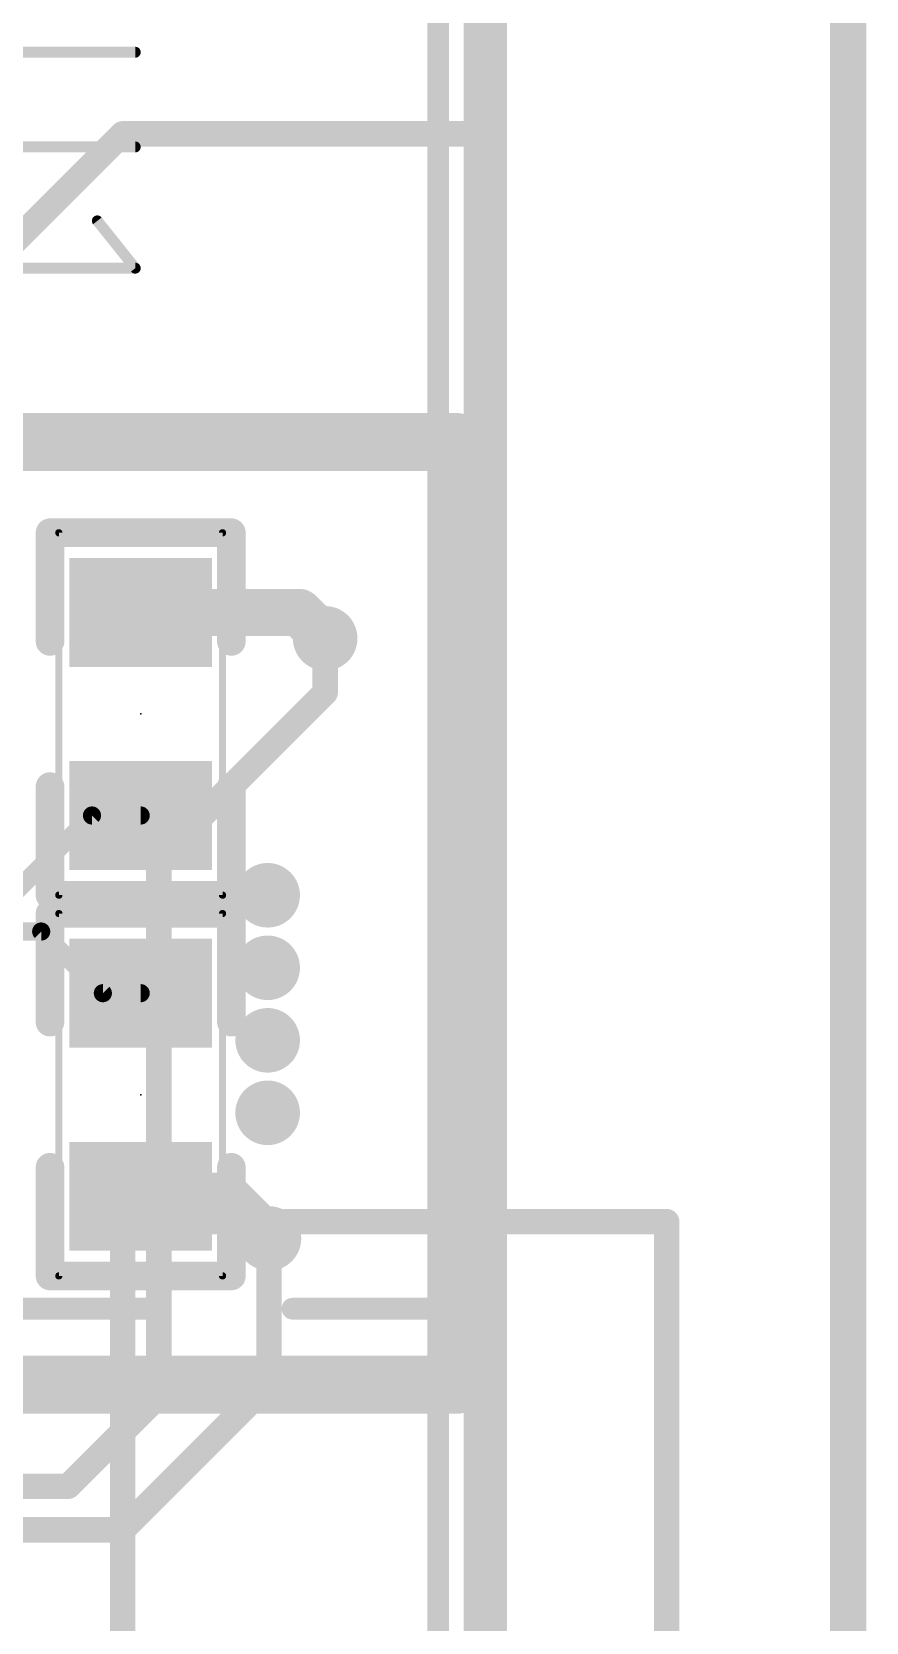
# Model space of a CAD drawing. Extents: x -5 to 103, y -6 to 58.
# Drawn here: x 97.15 to 103, y 20.05 to 31.19 of the extents above; entities that cross this region are included whole.
import ezdxf

# ---------------------------------------------------------------- set-up
doc = ezdxf.new("R2010")
doc.units = 0
for name, color, linetype in [('1', 12, 'CONTINUOUS'), ('16', 132, 'CONTINUOUS'), ('18', 110, 'CONTINUOUS'), ('20', 31, 'CONTINUOUS'), ('21', 40, 'CONTINUOUS'), ('23', 53, 'CONTINUOUS'), ('25', 40, 'CONTINUOUS'), ('39', 12, 'CONTINUOUS'), ('51', 254, 'CONTINUOUS')]:
    doc.layers.add(name, color=color, linetype=linetype)

# ---------------------------------------------------------------- blocks, each defined once
blk = doc.blocks.new('RECT')
blk.add_solid([(-0.5, -0.5), (0.5, -0.5), (-0.5, 0.5), (0.5, 0.5)])
blk = doc.blocks.new('ROUNDV')
at = {"const_width": 0.5}
blk.add_lwpolyline([(0, -0.25, 1), (0, 0.25, 1), (0, -0.25)], format="xyb", dxfattribs=at)

msp = doc.modelspace()

# ---------------------------------------------------------------- linework, layer by layer
at = {"layer": '1'}
for points, const_width in [([(102.87, -6.35), (102.87, 54.61)], 0.254), ([(100.1268, 28.321), (95.758, 28.321)], 0.4064), ([(100.1268, 21.717), (100.1268, 28.321)], 0.4064), ([(97.917, 27.1272), (99.0274, 27.1272)], 0.3302), ([(99.0274, 27.1272), (99.2088, 26.9458)], 0.3302), ([(97.5759, 25.7048), (97.0171, 25.146)], 0.127), ([(97.917, 25.7048), (97.5759, 25.7048)], 0.127), ([(93.853, 24.892), (97.2203, 24.892)], 0.127), ([(97.6521, 24.4602), (97.2203, 24.892)], 0.127), ([(97.6521, 24.4602), (97.917, 24.4602)], 0.127), ([(97.917, 23.0378), (98.5194, 23.0378)], 0.3302), ([(98.5194, 23.0378), (98.8151, 22.7421)], 0.3302), ([(97.79, 15.24), (97.79, 22.86)], 0.1778), ([(97.79, 22.86), (101.6, 22.86)], 0.1778), ([(101.6, 22.86), (101.6, 0)], 0.1778), ([(95.758, 21.717), (100.1268, 21.717)], 0.4064)]:
    msp.add_lwpolyline(points, dxfattribs=dict(at, const_width=const_width))
for points, const_width in [([(100.2284, 28.321, 1), (100.0252, 28.321)], 0.2032), ([(100.1268, 28.2194, 1), (100.1268, 28.4226)], 0.2032), ([(97.917, 27.2098, 1), (97.917, 27.0447)], 0.1651), ([(99.0858, 27.1856, 1), (98.969, 27.0688)], 0.1651), ([(99.0274, 27.0447, 1), (99.0274, 27.2098)], 0.1651), ([(99.1504, 26.8874, 1), (99.2672, 27.0042)], 0.1651), ([(97.5759, 25.7366, 1), (97.5759, 25.6731)], 0.0635), ([(97.5984, 25.6823, 1), (97.5534, 25.7273)], 0.0635), ([(97.917, 25.6731, 1), (97.917, 25.7366)], 0.0635), ([(97.2428, 24.9145, 1), (97.1978, 24.8695)], 0.0635), ([(97.2203, 24.8603, 1), (97.2203, 24.9237)], 0.0635), ([(97.6521, 24.4919, 1), (97.6521, 24.4285)], 0.0635), ([(97.6296, 24.4377, 1), (97.6746, 24.4827)], 0.0635), ([(97.917, 24.4285, 1), (97.917, 24.4919)], 0.0635), ([(97.917, 23.1204, 1), (97.917, 22.9552)], 0.1651), ([(98.5778, 23.0962, 1), (98.461, 22.9794)], 0.1651), ([(98.5194, 22.9552, 1), (98.5194, 23.1204)], 0.1651), ([(97.8345, 22.86, 1), (97.7456, 22.86)], 0.0889), ([(97.79, 22.9045, 1), (97.79, 22.8155)], 0.0889), ([(98.7567, 22.6837, 1), (98.8735, 22.8005)], 0.1651), ([(101.6445, 22.86, 1), (101.5556, 22.86)], 0.0889), ([(101.6, 22.8155, 1), (101.6, 22.9045)], 0.0889), ([(100.1268, 21.6154, 1), (100.1268, 21.8186)], 0.2032), ([(100.0252, 21.717, 1), (100.2284, 21.717)], 0.2032)]:
    msp.add_lwpolyline(points, format="xyb", dxfattribs=dict(at, const_width=const_width))
at = {"layer": '16'}
for points, const_width in [([(100.33, -1.27), (100.33, 46.99)], 0.3048), ([(97.79, 30.48), (96.52, 29.21)], 0.1778), ([(100.33, 30.48), (97.79, 30.48)], 0.1778), ([(100.33, 19.05), (100.33, 30.48)], 0.1778), ([(99.2088, 26.5648), (99.2088, 26.9458)], 0.1778), ([(98.044, 25.4), (99.2088, 26.5648)], 0.1778), ([(98.044, 21.6408), (98.044, 25.4)], 0.1778), ([(98.8151, 21.7261), (98.8151, 22.7421)], 0.1778), ([(97.409, 21.0058), (98.044, 21.6408)], 0.1778), ([(97.79, 20.701), (98.8151, 21.7261)], 0.1778), ([(96.3168, 21.0058), (97.409, 21.0058)], 0.1778), ([(96.4431, 20.701), (97.79, 20.701)], 0.1778)]:
    msp.add_lwpolyline(points, dxfattribs=dict(at, const_width=const_width))
at = {"layer": '16', "const_width": 0.0889}
for points in [[(97.79, 30.5245, 1), (97.79, 30.4355)], [(97.8214, 30.4486, 1), (97.7586, 30.5114)], [(100.3744, 30.48, 1), (100.2856, 30.48)], [(100.33, 30.4355, 1), (100.33, 30.5245)], [(99.2533, 26.9458, 1), (99.1644, 26.9458)], [(99.2402, 26.5334, 1), (99.1774, 26.5962)], [(99.1644, 26.5648, 1), (99.2533, 26.5648)], [(98.0126, 25.4314, 1), (98.0754, 25.3686)], [(98.0885, 25.4, 1), (97.9996, 25.4)], [(98.8595, 22.7421, 1), (98.7707, 22.7421)], [(98.0754, 21.6094, 1), (98.0126, 21.6722)], [(98.7707, 21.7261, 1), (98.8595, 21.7261)], [(98.8465, 21.6947, 1), (98.7837, 21.7575)], [(97.9996, 21.6408, 1), (98.0885, 21.6408)], [(97.3776, 21.0372, 1), (97.4404, 20.9744)], [(97.409, 20.9613, 1), (97.409, 21.0503)], [(97.7586, 20.7324, 1), (97.8214, 20.6696)], [(97.79, 20.6565, 1), (97.79, 20.7455)]]:
    msp.add_lwpolyline(points, format="xyb", dxfattribs=at)
at = {"layer": '20', "const_width": 0.1524}
msp.add_lwpolyline([(100, 5), (100, 40)], dxfattribs=at)
at = {"layer": '21', "const_width": 0.2}
for points in [[(97.282, 26.924), (97.282, 27.686)], [(97.282, 27.686), (98.552, 27.686)], [(98.552, 27.686), (98.552, 26.924)], [(97.282, 25.908), (97.282, 25.146)], [(98.552, 25.146), (98.552, 25.908)], [(97.282, 25.146), (98.552, 25.146)], [(98.552, 25.019), (97.282, 25.019)], [(97.282, 25.019), (97.282, 24.257)], [(98.552, 24.257), (98.552, 25.019)], [(97.282, 22.479), (97.282, 23.241)], [(98.552, 23.241), (98.552, 22.479)], [(98.552, 22.479), (97.282, 22.479)]]:
    msp.add_lwpolyline(points, dxfattribs=at)
at = {"layer": '21', "const_width": 0.1}
for points in [[(97.332, 27.686, 1), (97.232, 27.686)], [(97.282, 27.736, 1), (97.282, 27.636)], [(98.602, 27.686, 1), (98.502, 27.686)], [(98.552, 27.636, 1), (98.552, 27.736)], [(97.232, 26.924, 1), (97.332, 26.924)], [(98.502, 26.924, 1), (98.602, 26.924)], [(97.332, 25.908, 1), (97.232, 25.908)], [(98.602, 25.908, 1), (98.502, 25.908)], [(97.282, 25.196, 1), (97.282, 25.096)], [(97.232, 25.146, 1), (97.332, 25.146)], [(98.502, 25.146, 1), (98.602, 25.146)], [(98.552, 25.096, 1), (98.552, 25.196)], [(97.282, 25.069, 1), (97.282, 24.969)], [(97.332, 25.019, 1), (97.232, 25.019)], [(98.602, 25.019, 1), (98.502, 25.019)], [(98.552, 24.969, 1), (98.552, 25.069)], [(97.232, 24.257, 1), (97.332, 24.257)], [(98.502, 24.257, 1), (98.602, 24.257)], [(97.332, 23.241, 1), (97.232, 23.241)], [(98.602, 23.241, 1), (98.502, 23.241)], [(97.282, 22.529, 1), (97.282, 22.429)], [(97.232, 22.479, 1), (97.332, 22.479)], [(98.502, 22.479, 1), (98.602, 22.479)], [(98.552, 22.429, 1), (98.552, 22.529)]]:
    msp.add_lwpolyline(points, format="xyb", dxfattribs=at)
at = {"layer": '23'}
for p in [(97.917, 26.416), (97.917, 23.749)]:
    msp.add_point(p, dxfattribs=at)
at = {"layer": '25', "const_width": 0.0762}
for points in [[(97.8789, 31.0515), (97.0167, 31.0515)], [(97.0167, 30.3883), (97.8789, 30.3883)], [(97.6136, 29.8704), (97.8789, 29.5388)], [(97.8789, 29.5388), (96.6851, 29.5388)]]:
    msp.add_lwpolyline(points, dxfattribs=at)
at = {"layer": '25', "const_width": 0.0381}
for points in [[(97.8789, 31.0325, 1), (97.8789, 31.0706)], [(97.8789, 30.3692, 1), (97.8789, 30.4073)], [(97.6285, 29.8823, 1), (97.5987, 29.8585)], [(97.864, 29.5269, 1), (97.8938, 29.5507)], [(97.8789, 29.5197, 1), (97.8789, 29.5578)]]:
    msp.add_lwpolyline(points, format="xyb", dxfattribs=at)
at = {"layer": '39', "const_width": 0.0508}
for points in [[(97.344, 25.147), (97.344, 27.685)], [(97.344, 27.685), (98.49, 27.685)], [(98.49, 27.685), (98.49, 25.147)], [(98.49, 25.147), (97.344, 25.147)], [(97.344, 22.48), (97.344, 25.018)], [(97.344, 25.018), (98.49, 25.018)], [(98.49, 25.018), (98.49, 22.48)], [(98.49, 22.48), (97.344, 22.48)]]:
    msp.add_lwpolyline(points, dxfattribs=at)
at = {"layer": '39', "const_width": 0.0254}
for points in [[(97.3567, 27.685, 1), (97.3313, 27.685)], [(97.344, 27.6977, 1), (97.344, 27.6723)], [(98.5027, 27.685, 1), (98.4773, 27.685)], [(98.49, 27.6723, 1), (98.49, 27.6977)], [(97.344, 25.1597, 1), (97.344, 25.1343)], [(97.3313, 25.147, 1), (97.3567, 25.147)], [(98.4773, 25.147, 1), (98.5027, 25.147)], [(98.49, 25.1343, 1), (98.49, 25.1597)], [(97.3567, 25.018, 1), (97.3313, 25.018)], [(97.344, 25.0307, 1), (97.344, 25.0053)], [(98.5027, 25.018, 1), (98.4773, 25.018)], [(98.49, 25.0053, 1), (98.49, 25.0307)], [(97.344, 22.4927, 1), (97.344, 22.4673)], [(98.49, 22.4673, 1), (98.49, 22.4927)], [(97.3313, 22.48, 1), (97.3567, 22.48)], [(98.4773, 22.48, 1), (98.5027, 22.48)]]:
    msp.add_lwpolyline(points, format="xyb", dxfattribs=at)
at = {"layer": '51', "const_width": 0.1524}
for points in [[(96.96, 22.25), (97.98, 22.25)], [(98.98, 22.25), (100, 22.25)]]:
    msp.add_lwpolyline(points, dxfattribs=at)
at = {"layer": '51', "const_width": 0.0762}
for points in [[(97.98, 22.2119, 1), (97.98, 22.2881)], [(98.98, 22.2881, 1), (98.98, 22.2119)], [(100, 22.2119, 1), (100, 22.2881)]]:
    msp.add_lwpolyline(points, format="xyb", dxfattribs=at)

# ---------------------------------------------------------------- block references
at = {"layer": '1', "xscale": 0.762, "yscale": 1.0008}
for p, rotation in [((97.917, 27.1272), 90), ((97.917, 25.7048), 90), ((97.917, 24.4602), 270), ((97.917, 23.0378), 270)]:
    msp.add_blockref('RECT', p, dxfattribs=dict(at, rotation=rotation))
at = {"layer": '18', "xscale": 0.4524, "yscale": 0.4524}
for p in [(99.2088, 26.9458), (99.2088, 26.9458), (98.806, 25.146), (98.806, 25.146), (98.806, 24.638), (98.806, 24.638), (98.806, 24.13), (98.806, 24.13), (98.806, 23.622), (98.806, 23.622), (98.8151, 22.7421), (98.8151, 22.7421)]:
    msp.add_blockref('ROUNDV', p, dxfattribs=at)

doc.saveas('drawing.dxf')
